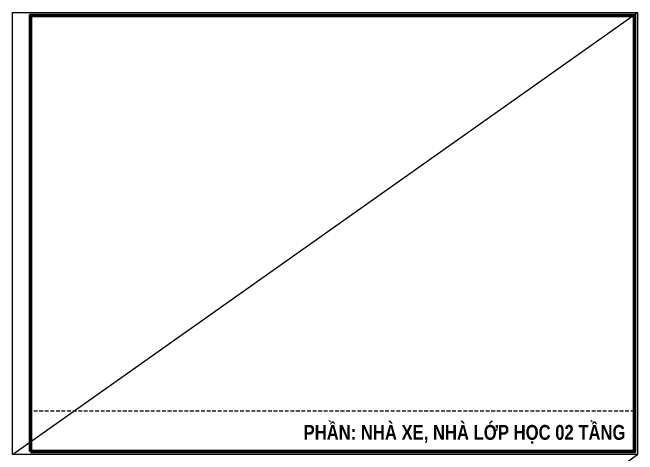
# Model space of a CAD drawing. Header units: millimetres. Extents: x 5243337 to 5938936, y 490824 to 785930.
# Drawn here: x 5304149 to 5346149, y 676648 to 706348 of the extents above; entities that cross this region are included whole.
import ezdxf
from ezdxf.enums import TextEntityAlignment as Align

# ---------------------------------------------------------------- set-up
doc = ezdxf.new("R2010")
doc.units = ezdxf.units.MM
doc.header["$MEASUREMENT"] = 0
doc.linetypes.add('HIDDEN', pattern=[0.375, 0.25, -0.125])
doc.layers.get('Defpoints').update_dxf_attribs({"lineweight": 0})
doc.layers.add('0-Text', color=7, linetype='Continuous')
doc.layers.add('KCS_Plotter', color=11, linetype='Continuous', plot=False)
doc.layers.add('Khungten_LCDI', color=7, linetype='Continuous', lineweight=25)
doc.layers.add('LC MANH DUT', color=35, linetype='HIDDEN', lineweight=5)
doc.styles.add('LC3', font='VHARIALB.TTF', dxfattribs={"width": 0.8})

msp = doc.modelspace()

# ---------------------------------------------------------------- linework, layer by layer
at = {"layer": 'Defpoints', "lineweight": 0}
msp.add_lwpolyline([(5304149.2, 676647.8), (5304149.2, 706347.8), (5346149.2, 706347.8), (5346149.2, 676647.8)], close=True, dxfattribs=at)
at = {"layer": 'KCS_Plotter', "ltscale": 2}
msp.add_line((5304149.2, 676647.8), (5346149.2, 706347.8), dxfattribs=at)
at = {"layer": 'KCS_Plotter'}
msp.add_line((5304149.2, 646947.8), (5346149.2, 676647.8), dxfattribs=at)
at = {"layer": 'Khungten_LCDI', "color": 5, "lineweight": 60}
msp.add_lwpolyline([(5305349.2, 676847.8), (5305349.2, 706147.8), (5345949.2, 706147.8), (5345949.2, 676847.8)], close=True, dxfattribs=at)
at = {"layer": 'LC MANH DUT', "ltscale": 1000}
msp.add_line((5345949.2, 679562.8), (5305349.2, 679562.8), dxfattribs=at)

# ---------------------------------------------------------------- texts
at = {"layer": '0-Text', "style": 'LC3', "width": 0.8}
msp.add_text('phÇn: nhµ xe, nhµ líp häc 02 tÇng', height=1000, dxfattribs=at).set_placement((5345339.3, 677634.3), align=Align.RIGHT)

doc.saveas('drawing.dxf')
